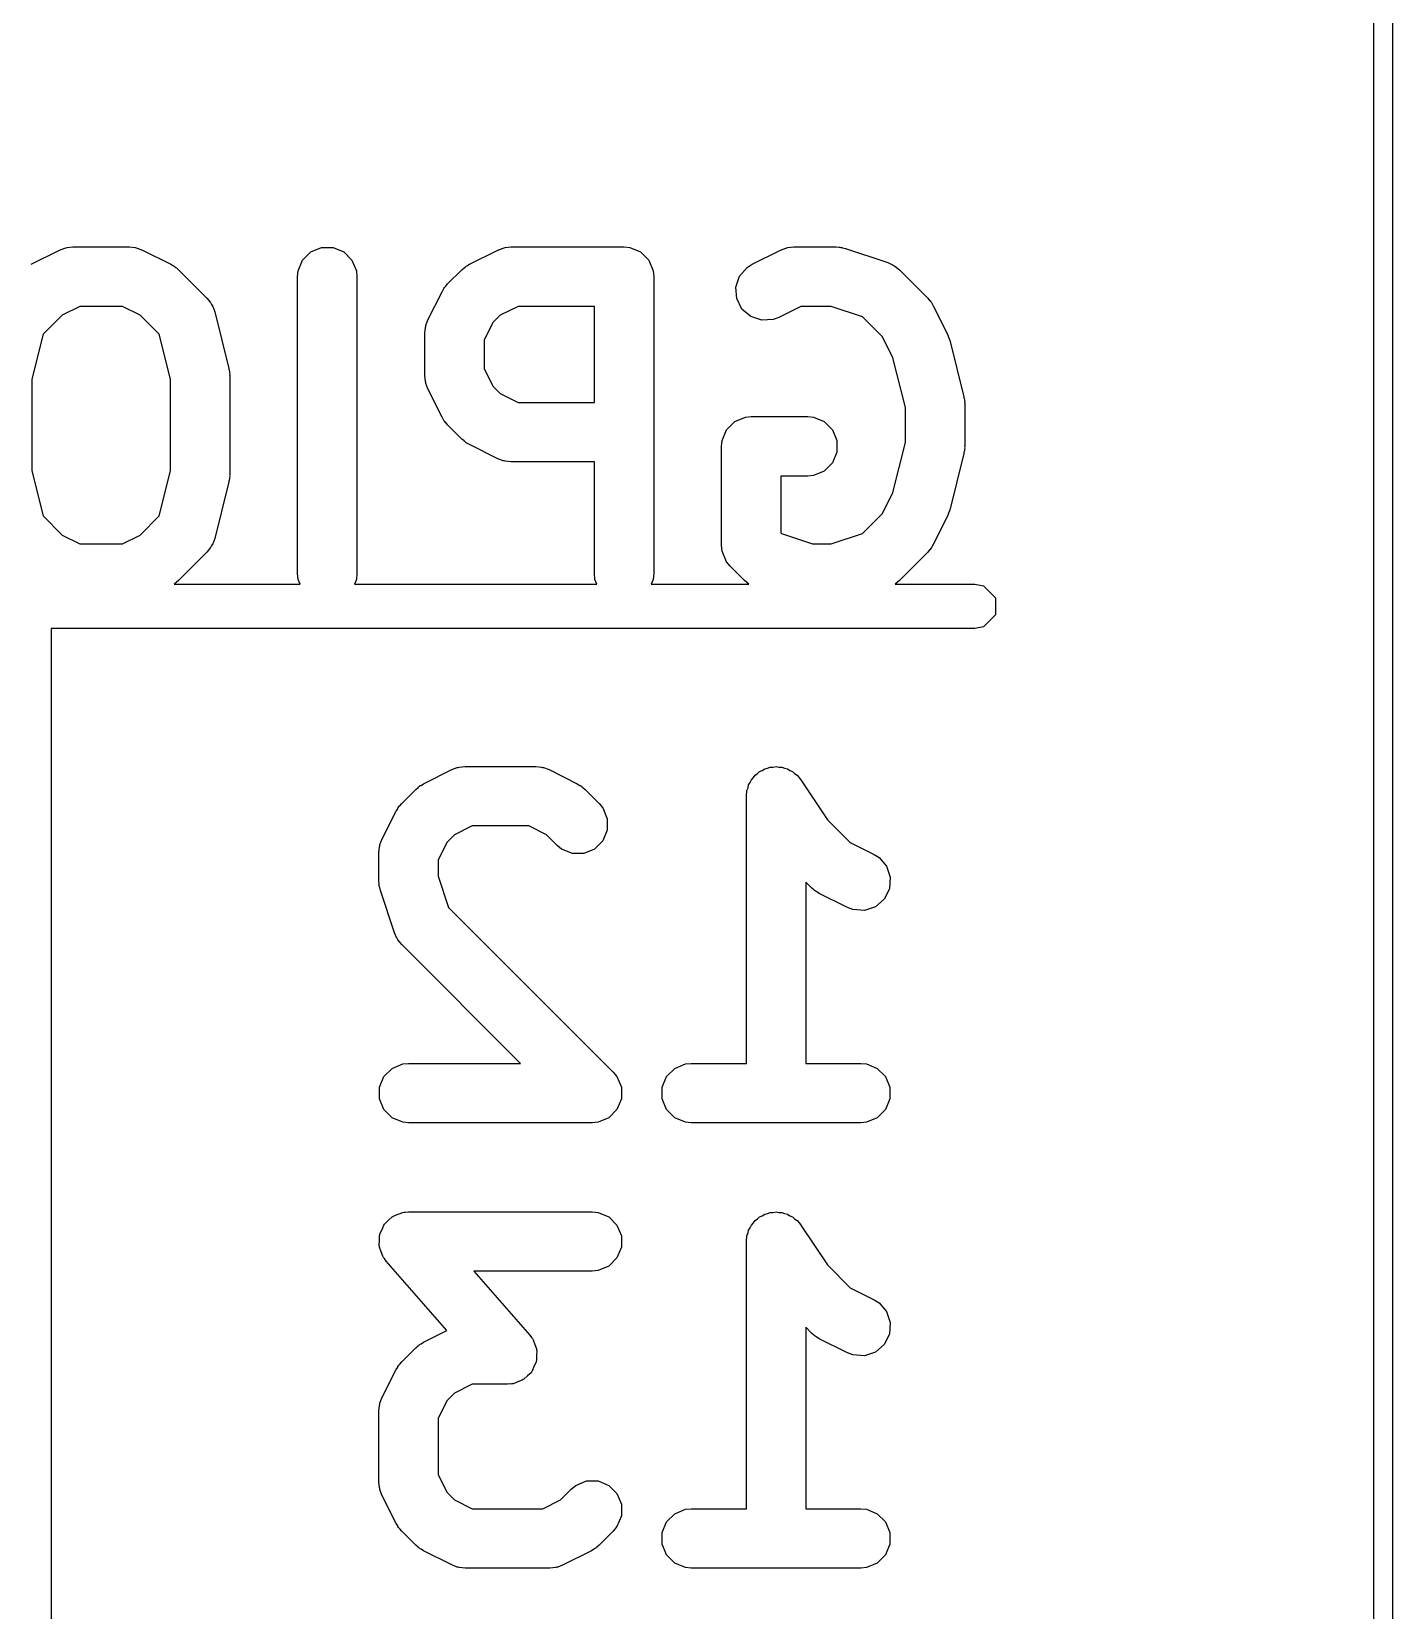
# Model space of a CAD drawing. Extents: x 89 to 178, y -115 to -57.
# Drawn here: x 168.357 to 172.025, y -84.356 to -80.101 of the extents above; entities that cross this region are included whole.
import ezdxf

# ---------------------------------------------------------------- set-up
doc = ezdxf.new("R2010")
doc.units = 0
doc.layers.add('BLACK', color=7, linetype='CONTINUOUS')

msp = doc.modelspace()

# ---------------------------------------------------------------- linework, layer by layer
at = {"layer": 'BLACK', "linetype": 'CONTINUOUS'}
for p, q in [((171.975, -90.3), (171.975091, -63.030772)), ((172.025092, -63.020889), (172.025, -90.275)), ((168.356579, -80.728316), (168.432769, -80.690221)), ((168.432769, -80.690221), (168.447416, -80.684616)), ((168.447416, -80.684616), (168.450282, -80.684412)), ((168.450282, -80.684412), (168.452939, -80.683312)), ((168.452939, -80.683312), (168.468546, -80.681775)), ((168.468546, -80.681775), (168.620927, -80.681775)), ((168.620927, -80.681775), (168.636534, -80.683312)), ((168.636534, -80.683312), (168.63919, -80.684412)), ((168.63919, -80.684412), (168.642057, -80.684616)), ((168.642057, -80.684616), (168.656704, -80.690221)), ((168.656704, -80.690221), (168.732895, -80.728316)), ((169.087742, -80.717329), (169.109814, -80.695257)), ((169.109814, -80.695257), (169.138653, -80.683312)), ((169.138653, -80.683312), (169.169867, -80.683312)), ((169.169867, -80.683312), (169.198706, -80.695257)), ((169.198706, -80.695257), (169.220778, -80.717329)), ((169.537531, -80.728316), (169.613721, -80.690221)), ((169.613721, -80.690221), (169.628368, -80.684616)), ((169.628368, -80.684616), (169.631234, -80.684412)), ((169.631234, -80.684412), (169.633891, -80.683312)), ((169.633891, -80.683312), (169.649498, -80.681775)), ((169.649498, -80.681775), (169.95426, -80.681775)), ((169.95426, -80.681775), (169.969867, -80.683312)), ((169.969867, -80.683312), (169.998706, -80.695257)), ((169.998706, -80.695257), (170.020778, -80.717329)), ((170.299436, -80.728316), (170.375626, -80.690221)), ((170.375626, -80.690221), (170.390273, -80.684616)), ((170.390273, -80.684616), (170.393139, -80.684412)), ((170.393139, -80.684412), (170.395796, -80.683312)), ((170.395796, -80.683312), (170.411403, -80.681775)), ((170.411403, -80.681775), (170.525689, -80.681775)), ((170.525689, -80.681775), (170.533586, -80.682552)), ((170.533586, -80.682552), (170.535695, -80.682403)), ((170.535695, -80.682403), (170.538467, -80.683033)), ((170.538467, -80.683033), (170.541296, -80.683312)), ((170.541296, -80.683312), (170.543247, -80.68412)), ((170.543247, -80.68412), (170.550987, -80.68588)), ((170.550987, -80.68588), (170.665273, -80.723975)), ((168.732895, -80.728316), (168.739609, -80.732542)), ((168.739609, -80.732542), (168.741564, -80.733352)), ((168.741564, -80.733352), (168.743763, -80.735157)), ((168.743763, -80.735157), (168.746167, -80.73667)), ((168.746167, -80.73667), (168.747549, -80.738264)), ((168.747549, -80.738264), (168.753687, -80.743301)), ((168.753687, -80.743301), (168.829877, -80.819492)), ((169.07426, -80.761775), (169.075797, -80.746168)), ((169.075797, -80.746168), (169.087742, -80.717329)), ((169.220778, -80.717329), (169.232723, -80.746168)), ((169.232723, -80.746168), (169.23426, -80.761775)), ((169.478644, -80.781396), (169.516739, -80.743302)), ((169.516739, -80.743302), (169.522873, -80.738267)), ((169.522873, -80.738267), (169.524259, -80.73667)), ((169.524259, -80.73667), (169.526667, -80.735154)), ((169.526667, -80.735154), (169.528862, -80.733353)), ((169.528862, -80.733353), (169.530812, -80.732545)), ((169.530812, -80.732545), (169.537531, -80.728316)), ((170.020778, -80.717329), (170.032723, -80.746168)), ((170.032723, -80.746168), (170.03426, -80.761775)), ((170.265712, -80.760251), (170.286164, -80.73667)), ((170.286164, -80.73667), (170.299436, -80.728316)), ((170.665273, -80.723975), (170.679593, -80.730369)), ((170.679593, -80.730369), (170.681763, -80.732251)), ((170.681763, -80.732251), (170.684421, -80.733352)), ((170.684421, -80.733352), (170.696544, -80.743301)), ((170.696544, -80.743301), (170.772734, -80.819492)), ((169.07426, -81.561775), (169.07426, -80.761775)), ((169.23426, -80.761775), (169.23426, -81.561775)), ((169.463659, -80.802188), (169.467885, -80.795473)), ((169.467885, -80.795473), (169.468695, -80.793519)), ((169.468695, -80.793519), (169.4705, -80.791319)), ((169.4705, -80.791319), (169.472013, -80.788916)), ((169.472013, -80.788916), (169.473607, -80.787533)), ((169.473607, -80.787533), (169.478644, -80.781396)), ((170.03426, -80.761775), (170.03426, -81.561775)), ((170.255841, -80.789864), (170.265712, -80.760251)), ((170.258054, -80.821), (170.255841, -80.789864)), ((168.829877, -80.819492), (168.839826, -80.831614)), ((168.839826, -80.831614), (168.842102, -80.83711)), ((168.842102, -80.83711), (168.845643, -80.841889)), ((169.425563, -80.878379), (169.463659, -80.802188)), ((170.272013, -80.848919), (170.258054, -80.821)), ((170.772734, -80.819492), (170.777769, -80.825626)), ((170.777769, -80.825626), (170.779365, -80.827011)), ((170.779365, -80.827011), (170.780878, -80.829414)), ((170.780878, -80.829414), (170.782683, -80.831614)), ((170.782683, -80.831614), (170.783492, -80.833568)), ((170.783492, -80.833568), (170.787719, -80.840283)), ((168.439744, -80.865618), (168.388402, -80.916959)), ((168.487431, -80.841775), (168.439744, -80.865618)), ((168.602042, -80.841775), (168.487431, -80.841775)), ((168.649727, -80.865617), (168.602042, -80.841775)), ((168.701071, -80.91696), (168.649727, -80.865617)), ((168.845643, -80.841889), (168.850919, -80.856657)), ((168.850919, -80.856657), (168.889015, -81.009038)), ((169.419958, -80.893025), (169.425563, -80.878379)), ((169.620697, -80.865617), (169.60096, -80.885354)), ((169.668383, -80.841775), (169.620697, -80.865617)), ((169.87426, -80.841775), (169.668383, -80.841775)), ((169.87426, -81.100822), (169.87426, -80.841775)), ((170.295594, -80.869371), (170.272013, -80.848919)), ((170.325207, -80.879242), (170.295594, -80.869371)), ((170.356343, -80.877029), (170.325207, -80.879242)), ((170.37099, -80.871424), (170.356343, -80.877029)), ((170.430288, -80.841775), (170.37099, -80.871424)), ((170.512706, -80.841775), (170.430288, -80.841775)), ((170.596759, -80.869792), (170.512706, -80.841775)), ((170.650416, -80.923449), (170.596759, -80.869792)), ((170.787719, -80.840283), (170.825814, -80.916474)), ((168.388402, -80.916959), (168.35807, -81.038288)), ((168.731404, -81.038288), (168.701071, -80.91696)), ((169.417117, -80.914156), (169.418654, -80.898549)), ((169.417117, -81.028441), (169.417117, -80.914156)), ((169.418654, -80.898549), (169.419754, -80.895892)), ((169.419754, -80.895892), (169.419958, -80.893025)), ((169.60096, -80.885354), (169.577117, -80.933041)), ((170.678779, -80.980173), (170.650416, -80.923449)), ((170.825814, -80.916474), (170.82625, -80.917615)), ((170.82625, -80.917615), (170.826595, -80.91808)), ((170.826595, -80.91808), (170.828934, -80.924628)), ((169.577117, -80.933041), (169.577117, -81.009555)), ((170.828934, -80.924628), (170.831419, -80.931121)), ((170.831419, -80.931121), (170.831459, -80.931697)), ((170.831459, -80.931697), (170.831871, -80.932848)), ((170.831871, -80.932848), (170.869967, -81.085229)), ((170.712356, -81.114479), (170.678779, -80.980173)), ((168.35807, -81.038288), (168.35807, -81.28526)), ((168.731404, -81.28526), (168.731404, -81.038288)), ((168.889015, -81.009038), (168.889415, -81.011743)), ((168.889415, -81.011743), (168.889867, -81.012834)), ((168.889867, -81.012834), (168.890445, -81.018707)), ((168.890445, -81.018707), (168.89131, -81.024552)), ((168.89131, -81.024552), (168.891136, -81.02572)), ((168.891136, -81.02572), (168.891404, -81.028441)), ((168.891404, -81.028441), (168.891404, -81.295108)), ((169.418654, -81.044048), (169.417117, -81.028441)), ((169.419754, -81.046704), (169.418654, -81.044048)), ((169.419958, -81.049572), (169.419754, -81.046704)), ((169.425563, -81.064218), (169.419958, -81.049572)), ((169.577117, -81.009555), (169.60096, -81.057242)), ((169.463659, -81.140409), (169.425563, -81.064218)), ((169.60096, -81.057242), (169.620697, -81.076979)), ((169.620697, -81.076979), (169.668383, -81.100822)), ((170.869967, -81.085229), (170.870367, -81.087934)), ((170.870367, -81.087934), (170.870819, -81.089025)), ((170.870819, -81.089025), (170.871397, -81.094898)), ((169.668383, -81.100822), (169.87426, -81.100822)), ((170.712356, -81.20907), (170.712356, -81.114479)), ((170.871397, -81.094898), (170.872262, -81.100743)), ((170.872262, -81.100743), (170.872088, -81.101911)), ((170.872088, -81.101911), (170.872356, -81.104632)), ((170.872356, -81.104632), (170.872356, -81.218918)), ((169.467885, -81.147123), (169.463659, -81.140409)), ((169.468695, -81.149078), (169.467885, -81.147123)), ((169.4705, -81.151277), (169.468695, -81.149078)), ((169.472013, -81.153681), (169.4705, -81.151277)), ((169.473607, -81.155063), (169.472013, -81.153681)), ((169.478644, -81.161201), (169.473607, -81.155063)), ((169.516739, -81.199295), (169.478644, -81.161201)), ((170.218654, -81.203311), (170.230599, -81.174472)), ((170.230599, -81.174472), (170.252671, -81.1524)), ((170.252671, -81.1524), (170.28151, -81.140455)), ((170.28151, -81.140455), (170.297117, -81.138918)), ((170.297117, -81.138918), (170.449498, -81.138918)), ((170.449498, -81.138918), (170.465105, -81.140455)), ((170.465105, -81.140455), (170.493944, -81.1524)), ((170.493944, -81.1524), (170.516016, -81.174472)), ((170.516016, -81.174472), (170.527961, -81.203311)), ((169.522873, -81.204329), (169.516739, -81.199295)), ((169.524259, -81.205927), (169.522873, -81.204329)), ((169.526667, -81.207442), (169.524259, -81.205927)), ((169.528862, -81.209244), (169.526667, -81.207442)), ((169.530812, -81.210051), (169.528862, -81.209244)), ((169.537531, -81.214281), (169.530812, -81.210051)), ((169.613721, -81.252376), (169.537531, -81.214281)), ((170.217117, -81.218918), (170.218654, -81.203311)), ((170.217117, -81.485584), (170.217117, -81.218918)), ((170.527961, -81.203311), (170.527961, -81.234525)), ((170.678779, -81.343375), (170.712356, -81.20907)), ((170.872356, -81.218918), (170.872088, -81.221638)), ((169.628368, -81.257981), (169.613721, -81.252376)), ((169.631234, -81.258184), (169.628368, -81.257981)), ((169.633891, -81.259285), (169.631234, -81.258184)), ((169.649498, -81.260822), (169.633891, -81.259285)), ((169.87426, -81.260822), (169.649498, -81.260822)), ((169.87426, -81.561775), (169.87426, -81.260822)), ((170.516016, -81.263364), (170.493944, -81.285436)), ((170.527961, -81.234525), (170.516016, -81.263364)), ((170.869967, -81.238321), (170.831871, -81.390702)), ((170.870367, -81.235615), (170.869967, -81.238321)), ((170.870819, -81.234525), (170.870367, -81.235615)), ((170.871397, -81.228651), (170.870819, -81.234525)), ((170.872262, -81.222807), (170.871397, -81.228651)), ((170.872088, -81.221638), (170.872262, -81.222807)), ((168.35807, -81.28526), (168.388402, -81.406588)), ((168.701071, -81.406588), (168.731404, -81.28526)), ((168.890445, -81.304841), (168.889867, -81.310715)), ((168.89131, -81.298997), (168.890445, -81.304841)), ((168.891404, -81.295108), (168.891136, -81.297828)), ((168.891136, -81.297828), (168.89131, -81.298997)), ((170.449498, -81.298918), (170.377117, -81.298918)), ((170.377117, -81.298918), (170.377117, -81.452446)), ((170.465105, -81.297381), (170.449498, -81.298918)), ((170.493944, -81.285436), (170.465105, -81.297381)), ((168.889015, -81.314511), (168.850919, -81.466892)), ((168.889415, -81.311805), (168.889015, -81.314511)), ((168.889867, -81.310715), (168.889415, -81.311805)), ((170.650416, -81.4001), (170.678779, -81.343375)), ((170.831871, -81.390702), (170.831459, -81.391852)), ((168.388402, -81.406588), (168.439745, -81.457932)), ((168.649728, -81.457931), (168.701071, -81.406588)), ((170.59676, -81.453757), (170.650416, -81.4001)), ((170.825814, -81.407076), (170.787719, -81.483266)), ((170.82625, -81.405934), (170.825814, -81.407076)), ((170.826595, -81.40547), (170.82625, -81.405934)), ((170.828934, -81.398921), (170.826595, -81.40547)), ((170.831419, -81.392429), (170.828934, -81.398921)), ((170.831459, -81.391852), (170.831419, -81.392429)), ((168.439745, -81.457932), (168.487431, -81.481775)), ((168.602042, -81.481775), (168.649728, -81.457931)), ((168.850919, -81.466892), (168.845643, -81.48166)), ((170.377117, -81.452446), (170.378427, -81.453757)), ((170.378427, -81.453757), (170.462481, -81.481775)), ((170.512706, -81.481775), (170.59676, -81.453757)), ((168.487431, -81.481775), (168.602042, -81.481775)), ((168.829877, -81.504057), (168.753687, -81.580248)), ((168.839826, -81.491934), (168.829877, -81.504057)), ((168.842102, -81.486438), (168.839826, -81.491934)), ((168.845643, -81.48166), (168.842102, -81.486438)), ((170.218654, -81.501191), (170.217117, -81.485584)), ((170.230599, -81.53003), (170.218654, -81.501191)), ((170.462481, -81.481775), (170.512706, -81.481775)), ((170.772734, -81.504057), (170.696544, -81.580248)), ((170.777767, -81.497923), (170.772734, -81.504057)), ((170.779365, -81.496538), (170.777767, -81.497923)), ((170.78088, -81.49413), (170.779365, -81.496538)), ((170.782683, -81.491934), (170.78088, -81.49413)), ((170.783491, -81.489982), (170.782683, -81.491934)), ((170.787719, -81.483266), (170.783491, -81.489982)), ((169.075797, -81.577382), (169.07426, -81.561775)), ((169.23426, -81.561775), (169.232723, -81.577382)), ((169.875797, -81.577382), (169.87426, -81.561775)), ((170.03426, -81.561775), (170.032723, -81.577382)), ((170.240548, -81.542153), (170.230599, -81.53003)), ((170.278645, -81.580249), (170.240548, -81.542153)), ((168.743758, -81.588395), (168.741804, -81.59)), ((168.741804, -81.59), (169.081023, -81.59)), ((168.746167, -81.58688), (168.743758, -81.588395)), ((168.747552, -81.585282), (168.746167, -81.58688)), ((168.753687, -81.580248), (168.747552, -81.585282)), ((169.081023, -81.59), (169.075797, -81.577382)), ((169.232723, -81.577382), (169.227497, -81.59)), ((169.227497, -81.59), (169.881023, -81.59)), ((169.881023, -81.59), (169.875797, -81.577382)), ((170.032723, -81.577382), (170.027497, -81.59)), ((170.027497, -81.59), (170.290526, -81.59)), ((170.290526, -81.59), (170.278645, -81.580249)), ((170.696544, -81.580248), (170.684661, -81.59)), ((170.684661, -81.59), (170.9, -81.59)), ((170.9, -81.59), (170.922961, -81.594567)), ((170.922961, -81.594567), (170.955433, -81.627039)), ((170.955433, -81.627039), (170.955433, -81.672961)), ((170.955433, -81.672961), (170.922961, -81.705433)), ((170.9, -81.71), (168.41, -81.71)), ((168.41, -81.71), (168.41, -86.7)), ((170.922961, -81.705433), (170.9, -81.71)), ((169.413721, -82.128316), (169.489912, -82.090221)), ((169.489912, -82.090221), (169.504559, -82.084616)), ((169.504559, -82.084616), (169.507425, -82.084412)), ((169.507425, -82.084412), (169.510082, -82.083312)), ((169.510082, -82.083312), (169.525689, -82.081775)), ((169.525689, -82.081775), (169.716165, -82.081775)), ((169.716165, -82.081775), (169.731772, -82.083312)), ((169.731772, -82.083312), (169.734428, -82.084412)), ((169.734428, -82.084412), (169.737295, -82.084616)), ((169.737295, -82.084616), (169.751942, -82.090221)), ((169.751942, -82.090221), (169.828132, -82.128316)), ((170.297266, -82.117329), (170.302866, -82.111728)), ((170.302866, -82.111728), (170.307274, -82.105147)), ((170.307274, -82.105147), (170.313795, -82.100799)), ((170.313795, -82.100799), (170.319338, -82.095257)), ((170.319338, -82.095257), (170.326656, -82.092225)), ((170.326656, -82.092225), (170.333246, -82.087833)), ((170.333246, -82.087833), (170.340935, -82.086311)), ((170.340935, -82.086311), (170.348177, -82.083312)), ((170.348177, -82.083312), (170.356094, -82.083312)), ((170.356094, -82.083312), (170.363867, -82.081774)), ((170.363867, -82.081774), (170.371557, -82.083312)), ((170.371557, -82.083312), (170.379391, -82.083312)), ((170.379391, -82.083312), (170.386706, -82.086342)), ((170.386706, -82.086342), (170.394476, -82.087896)), ((170.394476, -82.087896), (170.400989, -82.092258)), ((170.400989, -82.092258), (170.40823, -82.095257)), ((170.40823, -82.095257), (170.41383, -82.100857)), ((170.41383, -82.100857), (170.420412, -82.105265)), ((170.420412, -82.105265), (170.430239, -82.117266)), ((169.354834, -82.181396), (169.392929, -82.143302)), ((169.392929, -82.143302), (169.399063, -82.138267)), ((169.399063, -82.138267), (169.400449, -82.13667)), ((169.400449, -82.13667), (169.402857, -82.135154)), ((169.402857, -82.135154), (169.405052, -82.133353)), ((169.405052, -82.133353), (169.407002, -82.132545)), ((169.407002, -82.132545), (169.413721, -82.128316)), ((169.828132, -82.128316), (169.834848, -82.132543)), ((169.834848, -82.132543), (169.8368, -82.133352)), ((169.8368, -82.133352), (169.838996, -82.135154)), ((169.838996, -82.135154), (169.841404, -82.13667)), ((169.841404, -82.13667), (169.842789, -82.138267)), ((169.842789, -82.138267), (169.848923, -82.143301)), ((169.848923, -82.143301), (169.887019, -82.181396)), ((170.283801, -82.161601), (170.285321, -82.146168)), ((170.285321, -82.146168), (170.288351, -82.138852)), ((170.288351, -82.138852), (170.289905, -82.131083)), ((170.289905, -82.131083), (170.294267, -82.124569)), ((170.294267, -82.124569), (170.297266, -82.117329)), ((170.430239, -82.117266), (170.430302, -82.117329)), ((170.430302, -82.117329), (170.430313, -82.117356)), ((170.430313, -82.117356), (170.430348, -82.117399)), ((170.430348, -82.117399), (170.502144, -82.225093)), ((169.339849, -82.202188), (169.344075, -82.195473)), ((169.344075, -82.195473), (169.344885, -82.193519)), ((169.344885, -82.193519), (169.34669, -82.191319)), ((169.34669, -82.191319), (169.348203, -82.188916)), ((169.348203, -82.188916), (169.349797, -82.187533)), ((169.349797, -82.187533), (169.354834, -82.181396)), ((169.887019, -82.181396), (169.896968, -82.193518)), ((169.896968, -82.193518), (169.908914, -82.222357)), ((170.283783, -82.161692), (170.283801, -82.161601)), ((170.283789, -82.161722), (170.283783, -82.161692)), ((170.283784, -82.161775), (170.283789, -82.161722)), ((170.283784, -82.881775), (170.283784, -82.161775)), ((169.301754, -82.278379), (169.339849, -82.202188)), ((169.544574, -82.241775), (169.496887, -82.265617)), ((169.69728, -82.241775), (169.544574, -82.241775)), ((169.744966, -82.265618), (169.69728, -82.241775)), ((169.908914, -82.222357), (169.908914, -82.253571)), ((170.502144, -82.225093), (170.563554, -82.286502)), ((169.296149, -82.293026), (169.301754, -82.278379)), ((169.496887, -82.265617), (169.47715, -82.285355)), ((169.773883, -82.294534), (169.744966, -82.265618)), ((169.896969, -82.28241), (169.874898, -82.304482)), ((169.908914, -82.253571), (169.896969, -82.28241)), ((169.293308, -82.314156), (169.294845, -82.298549)), ((169.293308, -82.390346), (169.293308, -82.314156)), ((169.294845, -82.298549), (169.295945, -82.295892)), ((169.295945, -82.295892), (169.296149, -82.293026)), ((169.47715, -82.285355), (169.453308, -82.33304)), ((169.786006, -82.304483), (169.773883, -82.294534)), ((169.814845, -82.316428), (169.786006, -82.304483)), ((169.846059, -82.316428), (169.814845, -82.316428)), ((169.874898, -82.304482), (169.846059, -82.316428)), ((170.563554, -82.286502), (170.628133, -82.318792)), ((170.628133, -82.318792), (170.641405, -82.327146)), ((170.641405, -82.327146), (170.661857, -82.350727)), ((169.453308, -82.33304), (169.453308, -82.377363)), ((170.661857, -82.350727), (170.671728, -82.38034)), ((169.294085, -82.398243), (169.293308, -82.390346)), ((169.293936, -82.400352), (169.294085, -82.398243)), ((169.294566, -82.403124), (169.293936, -82.400352)), ((169.294845, -82.405953), (169.294566, -82.403124)), ((169.295653, -82.407904), (169.294845, -82.405953)), ((169.297413, -82.415644), (169.295653, -82.407904)), ((169.453308, -82.377363), (169.481325, -82.461416)), ((170.459596, -82.408819), (170.443784, -82.393006)), ((170.443784, -82.393006), (170.443784, -82.881775)), ((170.46573, -82.413853), (170.459596, -82.408819)), ((170.669515, -82.411476), (170.655556, -82.439395)), ((170.671728, -82.38034), (170.669515, -82.411476)), ((169.335508, -82.52993), (169.297413, -82.415644)), ((170.467116, -82.415451), (170.46573, -82.413853)), ((170.469524, -82.416966), (170.467116, -82.415451)), ((170.471719, -82.418768), (170.469524, -82.416966)), ((170.473669, -82.419576), (170.471719, -82.418768)), ((170.480388, -82.423805), (170.473669, -82.419576)), ((170.556579, -82.4619), (170.480388, -82.423805)), ((170.655556, -82.439395), (170.631975, -82.459847)), ((169.481325, -82.461416), (169.925115, -82.905207)), ((170.571226, -82.467505), (170.556579, -82.4619)), ((170.602362, -82.469718), (170.571226, -82.467505)), ((170.631975, -82.459847), (170.602362, -82.469718)), ((169.341902, -82.54425), (169.335508, -82.52993)), ((169.343784, -82.54642), (169.341902, -82.54425)), ((169.344885, -82.549078), (169.343784, -82.54642)), ((169.354834, -82.561201), (169.344885, -82.549078)), ((169.675409, -82.881775), (169.354834, -82.561201)), ((169.294845, -82.946168), (169.30679, -82.917329)), ((169.30679, -82.917329), (169.328862, -82.895257)), ((169.328862, -82.895257), (169.357701, -82.883312)), ((169.357701, -82.883312), (169.373308, -82.881775)), ((169.373308, -82.881775), (169.675409, -82.881775)), ((169.925115, -82.905207), (169.935064, -82.917329)), ((169.935064, -82.917329), (169.94701, -82.946168)), ((170.05675, -82.946168), (170.068695, -82.917329)), ((170.068695, -82.917329), (170.090767, -82.895257)), ((170.090767, -82.895257), (170.119606, -82.883312)), ((170.119606, -82.883312), (170.135213, -82.881775)), ((170.135213, -82.881775), (170.283784, -82.881775)), ((170.443784, -82.881775), (170.592356, -82.881775)), ((170.592356, -82.881775), (170.607963, -82.883312)), ((170.607963, -82.883312), (170.636802, -82.895257)), ((170.636802, -82.895257), (170.658874, -82.917329)), ((170.658874, -82.917329), (170.670819, -82.946168)), ((169.294845, -82.977382), (169.294845, -82.946168)), ((169.94701, -82.946168), (169.94701, -82.977382)), ((170.05675, -82.977382), (170.05675, -82.946168)), ((170.670819, -82.946168), (170.670819, -82.977382)), ((169.30679, -83.006221), (169.294845, -82.977382)), ((169.328862, -83.028293), (169.30679, -83.006221)), ((169.935064, -83.006221), (169.912992, -83.028293)), ((169.94701, -82.977382), (169.935064, -83.006221)), ((170.068695, -83.006221), (170.05675, -82.977382)), ((170.090767, -83.028293), (170.068695, -83.006221)), ((170.658874, -83.006221), (170.636802, -83.028293)), ((170.670819, -82.977382), (170.658874, -83.006221)), ((169.357701, -83.040238), (169.328862, -83.028293)), ((169.373308, -83.041775), (169.357701, -83.040238)), ((169.868546, -83.041775), (169.373308, -83.041775)), ((169.884143, -83.040239), (169.868546, -83.041775)), ((169.884153, -83.040239), (169.884143, -83.040239)), ((169.912992, -83.028293), (169.884153, -83.040239)), ((170.119606, -83.040238), (170.090767, -83.028293)), ((170.135213, -83.041775), (170.119606, -83.040238)), ((170.592356, -83.041775), (170.135213, -83.041775)), ((170.607963, -83.040238), (170.592356, -83.041775)), ((170.636802, -83.028293), (170.607963, -83.040238)), ((169.309894, -83.313003), (169.319671, -83.304447)), ((169.319671, -83.304447), (169.328862, -83.295257)), ((169.328862, -83.295257), (169.331354, -83.294224)), ((169.331354, -83.294224), (169.333385, -83.292448)), ((169.333385, -83.292448), (169.345698, -83.288283)), ((169.345698, -83.288283), (169.357701, -83.283312)), ((169.357701, -83.283312), (169.361505, -83.282937)), ((169.361505, -83.282937), (169.362955, -83.282447)), ((169.362955, -83.282447), (169.365059, -83.282587)), ((169.365059, -83.282587), (169.373308, -83.281775)), ((169.373308, -83.281775), (169.868546, -83.281775)), ((169.868546, -83.281775), (169.884153, -83.283312)), ((169.884153, -83.283312), (169.912992, -83.295257)), ((169.912992, -83.295257), (169.935064, -83.317329)), ((170.302866, -83.311728), (170.307274, -83.305147)), ((170.307274, -83.305147), (170.313795, -83.300799)), ((170.313795, -83.300799), (170.319338, -83.295257)), ((170.319338, -83.295257), (170.326656, -83.292225)), ((170.326656, -83.292225), (170.333246, -83.287833)), ((170.333246, -83.287833), (170.340935, -83.286311)), ((170.340935, -83.286311), (170.348177, -83.283312)), ((170.348177, -83.283312), (170.356094, -83.283312)), ((170.356094, -83.283312), (170.363867, -83.281774)), ((170.363867, -83.281774), (170.371557, -83.283312)), ((170.371557, -83.283312), (170.379391, -83.283312)), ((170.379391, -83.283312), (170.386706, -83.286342)), ((170.386706, -83.286342), (170.394476, -83.287896)), ((170.394476, -83.287896), (170.400989, -83.292258)), ((170.400989, -83.292258), (170.40823, -83.295257)), ((170.40823, -83.295257), (170.41383, -83.300857)), ((170.41383, -83.300857), (170.420412, -83.305265)), ((170.420412, -83.305265), (170.430239, -83.317266)), ((169.294845, -83.346168), (169.295877, -83.343675)), ((169.294845, -83.359157), (169.294845, -83.346168)), ((169.295877, -83.343675), (169.296057, -83.340983)), ((169.296057, -83.340983), (169.301816, -83.329336)), ((169.301816, -83.329336), (169.30679, -83.317329)), ((169.30679, -83.317329), (169.308698, -83.31542)), ((169.308698, -83.31542), (169.309894, -83.313003)), ((169.935064, -83.317329), (169.947009, -83.346168)), ((169.947009, -83.346168), (169.947009, -83.377382)), ((170.283801, -83.361601), (170.285321, -83.346168)), ((170.285321, -83.346168), (170.288351, -83.338852)), ((170.288351, -83.338852), (170.289905, -83.331083)), ((170.289905, -83.331083), (170.294267, -83.324569)), ((170.294267, -83.324569), (170.297266, -83.317329)), ((170.297266, -83.317329), (170.302866, -83.311728)), ((170.430239, -83.317266), (170.430302, -83.317329)), ((170.430302, -83.317329), (170.430313, -83.317356)), ((170.430313, -83.317356), (170.430348, -83.317399)), ((170.430348, -83.317399), (170.502144, -83.425093)), ((169.29398, -83.372128), (169.294845, -83.359157)), ((169.294845, -83.374685), (169.29398, -83.372128)), ((169.294845, -83.377382), (169.294845, -83.374685)), ((169.299816, -83.389384), (169.294845, -83.377382)), ((169.303981, -83.401698), (169.299816, -83.389384)), ((169.947009, -83.377382), (169.935064, -83.406221)), ((170.283783, -83.361692), (170.283801, -83.361601)), ((170.283789, -83.361722), (170.283783, -83.361692)), ((170.283784, -83.361775), (170.283789, -83.361722)), ((170.283784, -84.081775), (170.283784, -83.361775)), ((169.306204, -83.404808), (169.303981, -83.401698)), ((169.30679, -83.406221), (169.306204, -83.404808)), ((169.30828, -83.407711), (169.30679, -83.406221)), ((169.313102, -83.414455), (169.30828, -83.407711)), ((169.476799, -83.601539), (169.313102, -83.414455)), ((169.912992, -83.428293), (169.884153, -83.440238)), ((169.935064, -83.406221), (169.912992, -83.428293)), ((170.502144, -83.425093), (170.563554, -83.486502)), ((169.868546, -83.441775), (169.549609, -83.441775)), ((169.549609, -83.441775), (169.70018, -83.613857)), ((169.884153, -83.440238), (169.868546, -83.441775)), ((170.563554, -83.486502), (170.628133, -83.518792)), ((170.628133, -83.518792), (170.641405, -83.527146)), ((170.641405, -83.527146), (170.661857, -83.550727)), ((170.661857, -83.550727), (170.671728, -83.58034)), ((169.413721, -83.633078), (169.476799, -83.601539)), ((170.459596, -83.608819), (170.443784, -83.593006)), ((170.443784, -83.593006), (170.443784, -84.081775)), ((170.671728, -83.58034), (170.669515, -83.611476)), ((169.392929, -83.648064), (169.399063, -83.643029)), ((169.399063, -83.643029), (169.400449, -83.641432)), ((169.400449, -83.641432), (169.402857, -83.639916)), ((169.402857, -83.639916), (169.405052, -83.638115)), ((169.405052, -83.638115), (169.407002, -83.637307)), ((169.407002, -83.637307), (169.413721, -83.633078)), ((169.70018, -83.613857), (169.705, -83.620599)), ((169.705, -83.620599), (169.706492, -83.622091)), ((169.706492, -83.622091), (169.707077, -83.623505)), ((169.707077, -83.623505), (169.709301, -83.626615)), ((169.709301, -83.626615), (169.713464, -83.638924)), ((169.713464, -83.638924), (169.718437, -83.65093)), ((170.46573, -83.613853), (170.459596, -83.608819)), ((170.467116, -83.615451), (170.46573, -83.613853)), ((170.469524, -83.616966), (170.467116, -83.615451)), ((170.471719, -83.618768), (170.469524, -83.616966)), ((170.473669, -83.619576), (170.471719, -83.618768)), ((170.480388, -83.623805), (170.473669, -83.619576)), ((170.556579, -83.6619), (170.480388, -83.623805)), ((170.655556, -83.639395), (170.631975, -83.659847)), ((170.669515, -83.611476), (170.655556, -83.639395)), ((169.349797, -83.692295), (169.354834, -83.686158)), ((169.354834, -83.686158), (169.392929, -83.648064)), ((169.717226, -83.687329), (169.711461, -83.698985)), ((169.717405, -83.684634), (169.717226, -83.687329)), ((169.718437, -83.682144), (169.717405, -83.684634)), ((169.718437, -83.65093), (169.718437, -83.653626)), ((169.718437, -83.653626), (169.719302, -83.656184)), ((169.719302, -83.656184), (169.718437, -83.669161)), ((169.718437, -83.669161), (169.718437, -83.682144)), ((170.571226, -83.667505), (170.556579, -83.6619)), ((170.602362, -83.669718), (170.571226, -83.667505)), ((170.631975, -83.659847), (170.602362, -83.669718)), ((169.301754, -83.783141), (169.339849, -83.70695)), ((169.339849, -83.70695), (169.344075, -83.700235)), ((169.344075, -83.700235), (169.344885, -83.698281)), ((169.344885, -83.698281), (169.34669, -83.696081)), ((169.34669, -83.696081), (169.348203, -83.693678)), ((169.348203, -83.693678), (169.349797, -83.692295)), ((169.693606, -83.723868), (169.68442, -83.733055)), ((169.703388, -83.71531), (169.693606, -83.723868)), ((169.704584, -83.71289), (169.703388, -83.71531)), ((169.706492, -83.710983), (169.704584, -83.71289)), ((169.711461, -83.698985), (169.706492, -83.710983)), ((169.496887, -83.770379), (169.47715, -83.790117)), ((169.544574, -83.746537), (169.496887, -83.770379)), ((169.639974, -83.746537), (169.544574, -83.746537)), ((169.648222, -83.745724), (169.639974, -83.746537)), ((169.650328, -83.745865), (169.648222, -83.745724)), ((169.651778, -83.745374), (169.650328, -83.745865)), ((169.655581, -83.745), (169.651778, -83.745374)), ((169.667581, -83.740029), (169.655581, -83.745)), ((169.679897, -83.735864), (169.667581, -83.740029)), ((169.681927, -83.734087), (169.679897, -83.735864)), ((169.68442, -83.733055), (169.681927, -83.734087)), ((169.293308, -83.818918), (169.294845, -83.803311)), ((169.294845, -83.803311), (169.295945, -83.800654)), ((169.295945, -83.800654), (169.296149, -83.797788)), ((169.296149, -83.797788), (169.301754, -83.783141)), ((169.47715, -83.790117), (169.453308, -83.837802)), ((169.293308, -84.009394), (169.293308, -83.818918)), ((169.453308, -83.837802), (169.453308, -83.990509)), ((169.294845, -84.025001), (169.293308, -84.009394)), ((169.295945, -84.027657), (169.294845, -84.025001)), ((169.296149, -84.030524), (169.295945, -84.027657)), ((169.453308, -83.990509), (169.477151, -84.038195)), ((169.783061, -84.057932), (169.811977, -84.029016)), ((169.811977, -84.029016), (169.824099, -84.019067)), ((169.824099, -84.019067), (169.852938, -84.007121)), ((169.852938, -84.007121), (169.884152, -84.007121)), ((169.884152, -84.007121), (169.912991, -84.019066)), ((169.912991, -84.019066), (169.935063, -84.041137)), ((169.301754, -84.045171), (169.296149, -84.030524)), ((169.339849, -84.121361), (169.301754, -84.045171)), ((169.477151, -84.038195), (169.496887, -84.057932)), ((169.496887, -84.057932), (169.544574, -84.081775)), ((169.735375, -84.081775), (169.783061, -84.057932)), ((169.935063, -84.041137), (169.947009, -84.069976)), ((169.947009, -84.069976), (169.947009, -84.10119)), ((169.544574, -84.081775), (169.735375, -84.081775)), ((169.947009, -84.10119), (169.935064, -84.130029)), ((170.068695, -84.117329), (170.090767, -84.095257)), ((170.090767, -84.095257), (170.119606, -84.083312)), ((170.119606, -84.083312), (170.135213, -84.081775)), ((170.135213, -84.081775), (170.283784, -84.081775)), ((170.443784, -84.081775), (170.592356, -84.081775)), ((170.592356, -84.081775), (170.607963, -84.083312)), ((170.607963, -84.083312), (170.636802, -84.095257)), ((170.636802, -84.095257), (170.658874, -84.117329)), ((169.344076, -84.128077), (169.339849, -84.121361)), ((169.344885, -84.130029), (169.344076, -84.128077)), ((169.346687, -84.132225), (169.344885, -84.130029)), ((169.348203, -84.134633), (169.346687, -84.132225)), ((169.3498, -84.136018), (169.348203, -84.134633)), ((169.354834, -84.142152), (169.3498, -84.136018)), ((169.392929, -84.180248), (169.354834, -84.142152)), ((169.925115, -84.142152), (169.88702, -84.180248)), ((169.935064, -84.130029), (169.925115, -84.142152)), ((170.05675, -84.146168), (170.068695, -84.117329)), ((170.05675, -84.177382), (170.05675, -84.146168)), ((170.658874, -84.117329), (170.670819, -84.146168)), ((170.670819, -84.146168), (170.670819, -84.177382)), ((169.399064, -84.185283), (169.392929, -84.180248)), ((169.400449, -84.18688), (169.399064, -84.185283)), ((169.402853, -84.188393), (169.400449, -84.18688)), ((169.405051, -84.190197), (169.402853, -84.188393)), ((169.407003, -84.191005), (169.405051, -84.190197)), ((169.413721, -84.195234), (169.407003, -84.191005)), ((169.489912, -84.233329), (169.413721, -84.195234)), ((169.866228, -84.195234), (169.790037, -84.233329)), ((169.872945, -84.191005), (169.866228, -84.195234)), ((169.874898, -84.190197), (169.872945, -84.191005)), ((169.877095, -84.188393), (169.874898, -84.190197)), ((169.8795, -84.18688), (169.877095, -84.188393)), ((169.880884, -84.185283), (169.8795, -84.18688)), ((169.88702, -84.180248), (169.880884, -84.185283)), ((170.068695, -84.206221), (170.05675, -84.177382)), ((170.670819, -84.177382), (170.658874, -84.206221)), ((169.504559, -84.238934), (169.489912, -84.233329)), ((169.507425, -84.239137), (169.504559, -84.238934)), ((169.510082, -84.240238), (169.507425, -84.239137)), ((169.525689, -84.241775), (169.510082, -84.240238)), ((169.75426, -84.241775), (169.525689, -84.241775)), ((169.769867, -84.240238), (169.75426, -84.241775)), ((169.772523, -84.239137), (169.769867, -84.240238)), ((169.77539, -84.238934), (169.772523, -84.239137)), ((169.790037, -84.233329), (169.77539, -84.238934)), ((170.090767, -84.228293), (170.068695, -84.206221)), ((170.119606, -84.240238), (170.090767, -84.228293)), ((170.135213, -84.241775), (170.119606, -84.240238)), ((170.592356, -84.241775), (170.135213, -84.241775)), ((170.607963, -84.240238), (170.592356, -84.241775)), ((170.636802, -84.228293), (170.607963, -84.240238)), ((170.658874, -84.206221), (170.636802, -84.228293))]:
    msp.add_line(p, q, dxfattribs=at)

doc.saveas('drawing.dxf')
